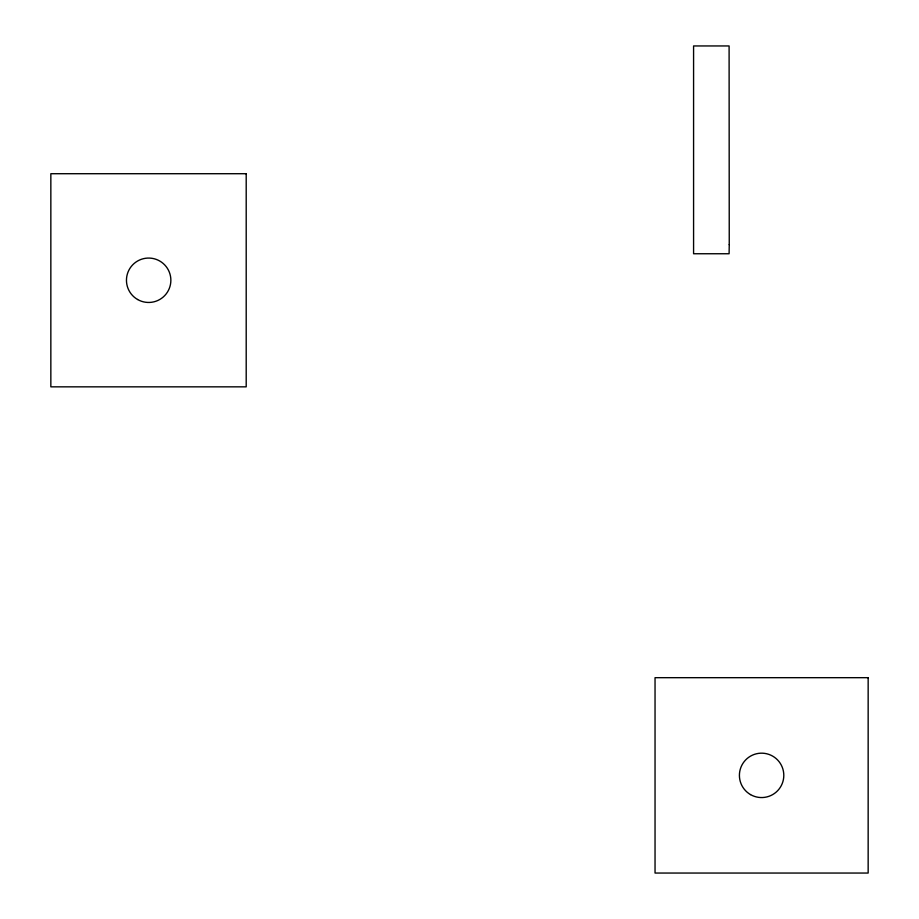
<?xml version="1.0" encoding="UTF-8"?>
<svg xmlns="http://www.w3.org/2000/svg" width="919" height="919" viewBox="0 0 919 919"><rect width="100%" height="100%" fill="white"/><g stroke="black" fill="none" stroke-linecap="round" stroke-linejoin="round"><path stroke-width="1.38" d="M729.249 244.603L729.1 253.747L693.581 253.747L693.581 45.95L729.1 45.95L729.249 244.603M246.2 173.714L50.844 173.714L50.844 386.842L246.2 386.842L246.2 173.714M868.156 677.682L655.04 677.682L655.04 873.05L868.156 873.05L868.156 677.682M750.501 794.59A22.205 22.205 0 0 0 783.804 775.372A22.205 22.205 0 0 0 750.501 756.142A22.205 22.205 0 0 0 750.501 794.59M137.563 299.491A22.205 22.205 0 0 0 170.865 280.261A22.205 22.205 0 0 0 137.563 261.03A22.205 22.205 0 0 0 137.563 299.491"/></g></svg>
